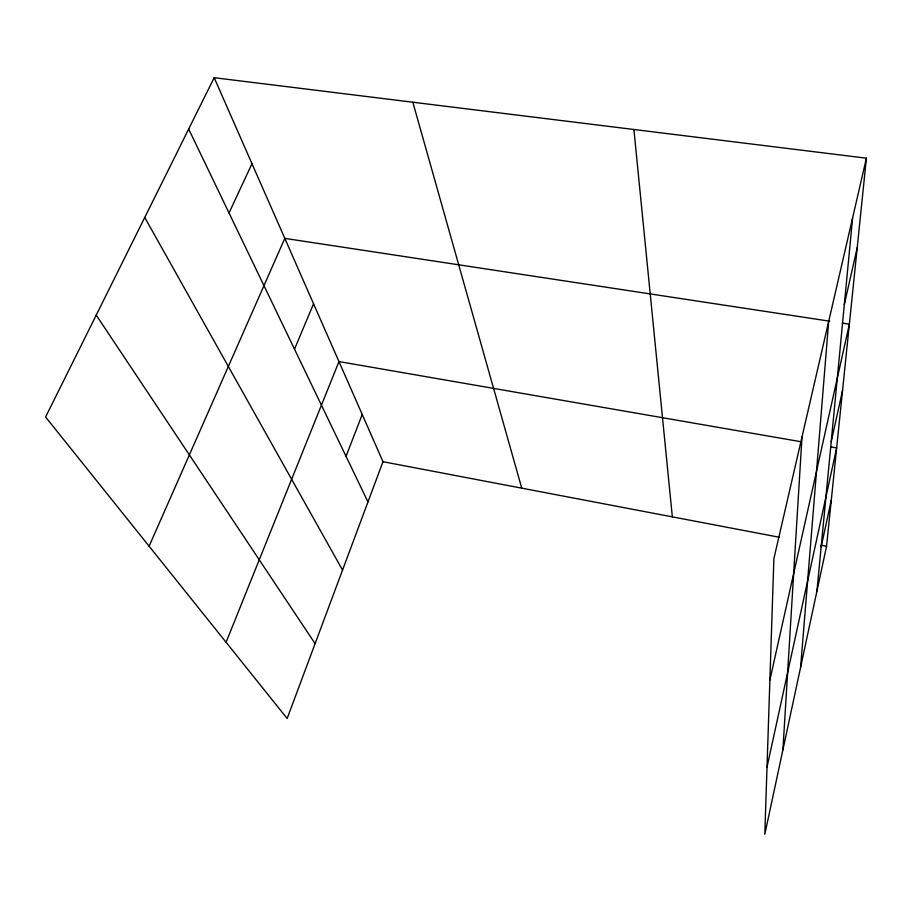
<?xml version="1.0" encoding="UTF-8"?>
<svg xmlns="http://www.w3.org/2000/svg" width="912" height="912" viewBox="0 0 912 912"><rect width="100%" height="100%" fill="white"/><g stroke="black" fill="none" stroke-linecap="round" stroke-linejoin="round"><path stroke-width="1.37" d="M782.906 749.858L802.001 436.951M800.611 667.276L828.677 321.48M816.935 591.113L852.606 217.911M866.4 158.186L773.889 558.646L764.803 834.298L826.557 546.254L866.4 158.186L214.183 77.702L45.6 417.012L287.155 718.508L382.983 461.711L214.183 77.702M821.142 547.052L831.288 500.107M767.026 767.083L836.646 447.917L831.037 446.937M831.208 441.796L842.574 390.256M769.888 680.021L849.357 324.193L842.323 323.122M844.318 304.54L857.212 247.722M346.036 456.342L362.224 414.481M226.085 642.287L338.968 361.574L801.58 441.83M294.508 349.171L313.557 303.787M149.112 546.208L284.806 238.363L829.658 321.195M229.026 212.975L251.986 163.704M382.983 461.711L779.11 537.214M820.971 545.182L826.557 546.254M96.227 315.119L315.107 643.61M144.746 217.455L342.547 570.068M188.67 129.048L367.969 501.953M412.828 102.212L521.732 488.159M633.908 129.493L672.338 516.865"/></g></svg>
